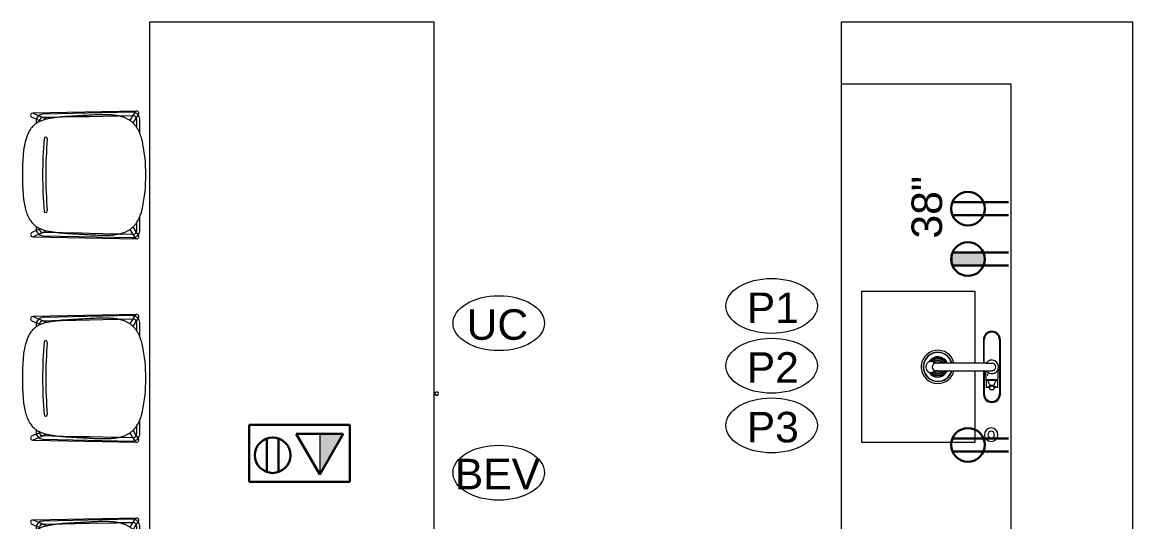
# Model space of a CAD drawing. Header units: inches. Extents: x 1808 to 2428, y 950 to 1857.
# Drawn here: x 2060.4 to 2224.1, y 1496.6 to 1570.3 of the extents above; entities that cross this region are included whole.
import ezdxf

# ---------------------------------------------------------------- set-up
doc = ezdxf.new("R2010")
doc.units = ezdxf.units.IN
doc.header["$MEASUREMENT"] = 0
for name, color, linetype, lineweight in [('A-ANNO-NOTE', 131, 'Continuous', 40), ('I-FURN', 30, 'Continuous', 9), ('P-SANR-FIXT', 6, 'Continuous', 18), ('P-SANR-FIXT-IDEN', 2, 'Continuous', 9), ('Q-CASE', 31, 'Continuous', 9), ('Q-SPCQ', 91, 'Continuous', 9), ('Q-SPCQ-IDEN', 132, 'Continuous', 9)]:
    doc.layers.add(name, color=color, linetype=linetype, lineweight=lineweight)
doc.styles.add('Arial', font='arial.ttf', dxfattribs={"height": 4.5})
doc.styles.add('Swis721 Lt BT', font='swissl.ttf', dxfattribs={"height": 4.5})

# ---------------------------------------------------------------- blocks, each defined once
blk = doc.blocks.new('Seating-Counter_Stool-Teknion-ARBP_ARBQ_Beso-2015 - Sled-7603271-MEZZANINE  POWER _ SIGNAL')
at = {"layer": 'I-FURN'}
for p, q in [((-9.11, 7.46), (-9.4, -7.89)), ((-9.08, 7.33), (-8.74, 6.55)), ((-8.74, 6.55), (-8.48, 5.97)), ((-8.21, 6.91), (-8.5, 7.58)), ((-8.02, 6.47), (-8.21, 6.91)), ((-7.58, 6.95), (-7.94, 6.95)), ((7.94, 6.95), (7.58, 6.95)), ((8.21, 6.91), (8.02, 6.47)), ((8.5, 7.58), (8.21, 6.91)), ((8.48, 5.97), (8.74, 6.55)), ((8.74, 6.55), (9.08, 7.33)), ((9.4, -7.89), (9.11, 7.46)), ((-8.96, 5.95), (-9.25, -7.28)), ((-8.56, 3.08), (-8.5, 6.02)), ((-8.55, 3.23), (-8.49, 5.94)), ((-8.48, 5.97), (-8.23, 5.4)), ((-7.94, 6.31), (-8.02, 6.47)), ((-7.94, 6.48), (-7.86, 6.48)), ((7.86, 6.48), (7.94, 6.48)), ((8.02, 6.47), (7.94, 6.31)), ((8.23, 5.4), (8.48, 5.97)), ((8.49, 5.94), (8.55, 3.23)), ((8.5, 6.02), (8.56, 3.08)), ((9.25, -7.28), (8.96, 5.95)), ((-8.61, 0.27), (-8.56, 3.08)), ((8.56, 3.08), (8.6, 1.11)), ((-8.64, -0.92), (-8.61, 0.26)), ((8.6, 1.1), (8.64, -0.92)), ((-8.71, -4.9), (-8.64, -0.92)), ((8.64, -0.92), (8.71, -4.9)), ((-8.78, -7.29), (-8.73, -5.1)), ((-8.76, -7.31), (-8.72, -5.1)), ((-8.72, -5.1), (-8.71, -4.92)), ((8.71, -4.92), (8.72, -5.1)), ((8.72, -5.1), (8.76, -7.31)), ((8.73, -5.1), (8.78, -7.29)), ((-9.2, -7.59), (-9.26, -7.63)), ((-8.77, -7.32), (-9.2, -7.59)), ((-8.91, -8.16), (-8.84, -8.11)), ((-8.84, -8.11), (-8.39, -7.82)), ((-8.06, -6.86), (-8.77, -7.32)), ((-8.39, -7.82), (-7.66, -7.35)), ((-7.06, -7.85), (-8.22, -7.85)), ((8.22, -7.85), (7.06, -7.85)), ((7.66, -7.35), (8.39, -7.82)), ((8.77, -7.32), (8.06, -6.86)), ((8.39, -7.82), (8.84, -8.11)), ((9.2, -7.59), (8.77, -7.32)), ((8.84, -8.11), (8.91, -8.16)), ((9.26, -7.63), (9.2, -7.59)), ((-8.22, -8.32), (-6.18, -8.32)), ((6.18, -8.32), (8.22, -8.32))]:
    blk.add_line(p, q, dxfattribs=at)
for centre, radius, start, end in [((-2.1, -2.67), 11.57, 93.9486, 103.8466), ((0, -33.15), 42.12, 86.0514, 93.9486), ((2.1, -2.67), 11.57, 76.1534, 86.0514), ((-8.79, 7.46), 0.315, 23.7486, 203.7486), ((-7.94, 5.93), 1.02, 90, 178.7588), ((7.94, 5.93), 1.02, 1.2412, 90), ((8.79, 7.46), 0.315, 336.2514, 156.2514), ((-7.94, 5.93), 0.551, 90, 178.7588), ((-5.33, 5.55), 0.234, 94.7436, 274.7436), ((0, -58.65), 64.65, 85.2564, 94.7436), ((0, -58.65), 64.18, 85.2564, 94.7436), ((5.33, 5.55), 0.234, 265.2564, 85.2564), ((7.94, 5.93), 0.551, 1.2412, 90), ((-9.09, -7.89), 0.315, 122.8695, 302.8695), ((-8.22, -7.3), 1.02, 178.7588, 270), ((-8.22, -7.3), 0.551, 178.7588, 270), ((8.22, -7.3), 1.02, 270, 1.2412), ((8.22, -7.3), 0.551, 270, 1.2412), ((9.09, -7.89), 0.315, 237.1305, 57.1305), ((0, 15.4), 24.63, 258.574, 281.426)]:
    blk.add_arc(centre, radius, start, end, dxfattribs=at)
for points, knots in [([(-4.87, 8.56), (-5.01, 8.53), (-5.29, 8.46), (-5.68, 8.33), (-6.05, 8.18), (-6.41, 8), (-6.72, 7.81), (-7.01, 7.59), (-7.22, 7.4), (-7.36, 7.24), (-7.49, 7.09), (-7.61, 6.92), (-7.71, 6.76), (-7.79, 6.63), (-7.86, 6.49), (-7.94, 6.33), (-8.02, 6.12), (-8.12, 5.85), (-8.18, 5.64), (-8.22, 5.49)], [0, 0, 0, 0, 0.071429, 0.142857, 0.214286, 0.285714, 0.357143, 0.428571, 0.5, 0.535714, 0.571429, 0.625, 0.678571, 0.705357, 0.732143, 0.785714, 0.839286, 0.892857, 1, 1, 1, 1]), ([(8.22, 5.49), (8.17, 5.68), (8.09, 5.96), (7.96, 6.28), (7.88, 6.46), (7.79, 6.64), (7.68, 6.81), (7.57, 6.99), (7.47, 7.11), (7.36, 7.24), (7.22, 7.4), (6.97, 7.63), (6.65, 7.86), (6.32, 8.05), (6.05, 8.18), (5.77, 8.29), (5.39, 8.43), (5.08, 8.52), (4.87, 8.56)], [0, 0, 0, 0, 0.142857, 0.214286, 0.25, 0.285714, 0.357143, 0.392857, 0.428571, 0.464286, 0.5, 0.571429, 0.678571, 0.732143, 0.785714, 0.839286, 0.892857, 1, 1, 1, 1]), ([(-8.22, 5.49), (-8.24, 5.4), (-8.27, 5.21), (-8.33, 4.92), (-8.38, 4.59), (-8.44, 4.25), (-8.48, 3.89), (-8.54, 3.4), (-8.59, 2.76), (-8.62, 2.22), (-8.64, 1.95)], [0, 0, 0, 0, 0.1, 0.2, 0.3, 0.4, 0.5, 0.6, 0.8, 1, 1, 1, 1]), ([(-8.64, 1.95), (-8.66, 1.67), (-8.69, 1.11), (-8.74, 0.26), (-8.79, -0.59), (-8.84, -1.44), (-8.87, -2.29), (-8.88, -3), (-8.88, -3.49), (-8.87, -3.77), (-8.86, -3.99), (-8.84, -4.2), (-8.82, -4.41), (-8.8, -4.62), (-8.77, -4.83), (-8.74, -5.04), (-8.7, -5.25), (-8.66, -5.45), (-8.6, -5.66), (-8.54, -5.86), (-8.47, -6.06), (-8.39, -6.26), (-8.27, -6.51), (-8.1, -6.82), (-7.85, -7.16), (-7.6, -7.42), (-7.39, -7.6), (-7.2, -7.76), (-6.96, -7.92), (-6.73, -8.05), (-6.54, -8.15), (-6.35, -8.25), (-6.1, -8.35), (-5.8, -8.47), (-5.4, -8.61), (-5.09, -8.69), (-4.88, -8.74)], [0, 0, 0, 0, 0.066667, 0.133333, 0.2, 0.266667, 0.333333, 0.4, 0.433333, 0.45, 0.466667, 0.483333, 0.5, 0.516667, 0.533333, 0.55, 0.566667, 0.583333, 0.6, 0.616667, 0.633333, 0.65, 0.666667, 0.7, 0.733333, 0.766667, 0.783333, 0.8, 0.825, 0.85, 0.8625, 0.875, 0.9, 0.925, 0.95, 1, 1, 1, 1]), ([(4.88, -8.74), (5.02, -8.71), (5.3, -8.63), (5.7, -8.5), (6.04, -8.38), (6.3, -8.27), (6.49, -8.18), (6.68, -8.08), (6.87, -7.97), (7.05, -7.86), (7.22, -7.74), (7.39, -7.6), (7.6, -7.42), (7.85, -7.16), (8.05, -6.88), (8.2, -6.63), (8.3, -6.45), (8.39, -6.26), (8.47, -6.06), (8.54, -5.86), (8.6, -5.66), (8.66, -5.45), (8.7, -5.25), (8.74, -5.04), (8.77, -4.83), (8.8, -4.62), (8.82, -4.41), (8.84, -4.2), (8.86, -3.99), (8.87, -3.77), (8.88, -3.49), (8.88, -3), (8.87, -2.29), (8.84, -1.44), (8.79, -0.59), (8.74, 0.26), (8.69, 1.11), (8.66, 1.67), (8.64, 1.95)], [0, 0, 0, 0, 0.033333, 0.066667, 0.1, 0.116667, 0.133333, 0.15, 0.166667, 0.183333, 0.2, 0.216667, 0.233333, 0.266667, 0.3, 0.316667, 0.333333, 0.35, 0.366667, 0.383333, 0.4, 0.416667, 0.433333, 0.45, 0.466667, 0.483333, 0.5, 0.516667, 0.533333, 0.55, 0.566667, 0.6, 0.666667, 0.733333, 0.8, 0.866667, 0.933333, 1, 1, 1, 1])]:
    blk.add_open_spline(points, degree=3, knots=knots, dxfattribs=at)
blk.add_open_spline([(8.64, 1.95), (8.63, 2.08), (8.61, 2.35), (8.59, 2.75), (8.56, 3.14), (8.52, 3.52), (8.48, 3.89), (8.44, 4.25), (8.38, 4.59), (8.33, 4.92), (8.27, 5.21), (8.24, 5.4), (8.22, 5.49)], degree=3, dxfattribs=at)
blk = doc.blocks.new('Sink-Kitchen-KOHLER-Vault-K-3894 - Dual-Mount_4 Faucet Holes_ NA-Stainless Steel 2-7652924-MEZZANINE  POWER _ SIGNAL')
at = {"layer": 'P-SANR-FIXT', "lineweight": 9}
for centre in [(-1.28, 0), (-1.25, 0.28), (-1.15, 0.56), (-1, 0.8), (-0.95, 0), (-0.91, 0.29), (-0.8, 1), (-0.77, 0.56), (-0.62, 0), (0.62, 0), (0.77, 0.56), (0.8, 1), (0.91, 0.29), (0.95, 0), (1, 0.8), (1.15, 0.56), (1.25, 0.28), (1.28, 0), (-1.25, -0.28), (-1.15, -0.56), (-1, -0.8), (-0.91, -0.29), (0.91, -0.29), (1, -0.8), (1.15, -0.56), (1.25, -0.28)]:
    blk.add_circle(centre, 0.0946, dxfattribs=at)
for centre, radius, start, end in [((0, 0), 2.45, 103.5096, 360), ((0, 0), 2.15, 105.707, 360), ((0, 0), 2.12, 105.9423, 360), ((0, 0), 2.45, 360, 76.3008), ((0, 0), 2.15, 360, 74.293), ((0, 0), 2.12, 360, 74.0577), ((0, 0), 1.5, 112.7372, 236.9539), ((-0.56, 1.15), 0.0946, 106.012, 180), ((-0.56, 1.15), 0.0946, 180, 253.988), ((-0.56, 0.77), 0.0946, 102.499, 180), ((-0.56, 0.77), 0.0946, 180, 257.501), ((-0.54, 0.31), 0.0946, 118.3941, 180), ((-0.54, 0.31), 0.0946, 180, 241.6059), ((0, 0), 1.5, 360, 67.2628), ((0.56, 1.15), 0.0946, 0, 73.988), ((0.56, 1.15), 0.0946, 286.012, 360), ((0.56, 0.77), 0.0946, 0, 77.501), ((0.56, 0.77), 0.0946, 282.499, 360), ((0.54, 0.31), 0.0946, 360, 61.6059), ((0.54, 0.31), 0.0946, 298.3941, 360), ((-0.8, -1), 0.0946, 103.271, 180), ((-0.8, -1), 0.0946, 180, 259.6983), ((-0.77, -0.56), 0.0946, 302.3262, 180), ((-0.77, -0.56), 0.0946, 180, 299.2372), ((-0.54, -0.31), 0.0946, 155.5721, 180), ((0.54, -0.31), 0.0946, 360, 24.4279), ((0.77, -0.56), 0.0946, 360, 237.6738), ((0.77, -0.56), 0.0946, 240.7628, 360), ((0, 0), 1.5, 303.0461, 360), ((0.8, -1), 0.0946, 360, 76.729), ((0.8, -1), 0.0946, 280.3017, 360)]:
    blk.add_arc(centre, radius, start, end, dxfattribs=at)
blk = doc.blocks.new('A-UC Refrigerator - A-UC Refrigerator-4741106-MEZZANINE  POWER _ SIGNAL')
at = {"layer": 'Q-SPCQ'}
for p, q in [((-10.5, -16.88), (-10.5, -17.03)), ((-10.5, -16.88), (-10.5, -17.03)), ((-10.25, -17.05), (-10.25, -16.88)), ((-10.25, -17.05), (-10.25, -16.88))]:
    blk.add_line(p, q, dxfattribs=at)
for start, end in [(90, 270), (270, 90)]:
    blk.add_arc((-10.39, -17.25), 0.25, start, end, dxfattribs=at)
blk = doc.blocks.new('bar height seating1 - bar height seating-7753377-MEZZANINE  POWER _ SIGNAL')
at = {"layer": 'Q-CASE'}
for p, q in [((2224.13, 1570.31), (2181.13, 1570.31)), ((2181.13, 1570.31), (2181.13, 1561.25)), ((2224.13, 1481.61), (2224.13, 1570.31)), ((2181.13, 1561.25), (2206.13, 1561.25)), ((2206.13, 1561.25), (2206.13, 1481.61))]:
    blk.add_line(p, q, dxfattribs=at)
blk = doc.blocks.new('countertop w_ waterfall edge - countertop w_ waterfall edge-7788566-MEZZANINE  POWER _ SIGNAL')
at = {"layer": 'Q-CASE'}
for p, q in [((2121.13, 1570.31), (2079.13, 1570.31)), ((2079.13, 1570.31), (2079.13, 1433.44)), ((2121.13, 1433.44), (2121.13, 1570.31))]:
    blk.add_line(p, q, dxfattribs=at)
blk = doc.blocks.new('Faucet-Kitchen-KOHLER-Simplice-K-22036 - CP - Polished Chrome-7929539-MEZZANINE  POWER _ SIGNAL')
at = {"layer": 'P-SANR-FIXT', "lineweight": 9}
for p, q in [((4, 1.25), (-4, 1.25)), ((-3.99, 1.12), (3.99, 1.12)), ((-0.56, -0.83), (-0.56, 0.09)), ((0.56, -1.07), (0.56, 0.09)), ((1.9, 0.76), (1.9, 0.85)), ((1.9, 0.76), (1.9, -0.76)), ((1.95, 0.83), (1.95, 0.75)), ((1.95, -0.75), (1.95, 0.75)), ((2.97, 0.86), (1.99, 0.86)), ((2.73, 0.3), (2.73, -0.3)), ((2.84, 0.34), (3.09, 0.34)), ((2.99, 0.44), (2.99, 0.84)), ((3.12, 0.34), (3.08, 0.34)), ((3.31, -0.26), (3.31, 0.25)), ((-4, -1.25), (-0.56, -1.25)), ((-0.56, -1.12), (-3.99, -1.12)), ((-0.56, -0.83), (-0.56, -8.13)), ((0.56, -8.13), (0.56, -0.93)), ((0.56, -1.12), (3.99, -1.12)), ((0.56, -1.25), (4, -1.25)), ((1.9, -0.85), (1.9, -0.76)), ((1.95, -0.75), (1.95, -0.83)), ((1.99, -0.86), (2.97, -0.86)), ((2.85, -0.34), (3.09, -0.34)), ((2.99, -0.84), (2.99, -0.44)), ((3.08, -0.34), (3.12, -0.34)), ((-0.56, -8.13), (-0.77, -8.74)), ((-0.56, -8.13), (-0.56, -8.26)), ((0.56, -8.13), (0.56, -8.26)), ((0.77, -8.74), (0.56, -8.13))]:
    blk.add_line(p, q, dxfattribs=at)
for centre, radius, start, end in [((-4, 0), 1.25, 90, 270), ((-3.99, 0), 1.12, 90, 270), ((0, 0), 1, 69.7903, 235.7471), ((0, 0), 0.57, 9.3656, 170.6344), ((0, 0), 1, 304.2529, 69.7903), ((0.48, 1.81), 0.885, 261.093, 273.2983), ((0.94, -6.05), 6.99, 82.3071, 93.2983), ((1.87, 0.85), 0.0303, 0, 85.3071), ((1.85, -0.01), 0.769, 82.0396, 86.1727), ((1.99, 0.83), 0.0396, 90, 180), ((3.2, 0), 0.355, 108.6029, 251.3971), ((2.97, 0.84), 0.0295, 0, 90), ((3.99, 0), 1.12, 270, 90), ((4, 0), 1.25, 270, 90), ((0.94, 6.05), 6.99, 266.9427, 277.6929), ((1.87, -0.85), 0.0303, 274.6929, 0), ((1.85, 0.01), 0.769, 273.8273, 277.9604), ((1.99, -0.83), 0.0396, 180, 270), ((2.97, -0.84), 0.0295, 270, 0)]:
    blk.add_arc(centre, radius, start, end, dxfattribs=at)
for centre, major_axis, ratio, start_param, end_param in [((1.11, 1.42), (-2.67, 1.39), 0.114421, 2.019228, 2.210259), ((2.15, 1.74), (-1.35, 1.37), 0.469728, 2.307762, 2.413219), ((2.8, 0.28), (-0.0738, 0.0145), 0.433409, 5.84365, 6.325789), ((2.71, -0.26), (0.18, 0.595), 0.499114, 0.165286, 0.467069), ((3.72, 1.49), (0.53, 1.21), 0.587408, 2.630165, 2.827284), ((1.17, -0.65), (0.0661, 0.0033), 0.727606, 0.110063, 2.965805), ((1.17, -0.63), (0.0662, 0.0033), 0.728062, 3.254155, 6.104846), ((1.15, -1.49), (2.65, 1.42), 0.137471, 0.929546, 1.120577), ((2.17, -1.76), (1.33, 1.39), 0.480946, 0.720942, 0.826445), ((2.8, -0.28), (0.0745, 0.0106), 0.434274, 3.139123, 3.622894), ((2.71, 0.26), (-0.187, 0.593), 0.496349, 2.670741, 3.001611), ((3.77, -1.47), (-0.6, 1.17), 0.603969, 0.282626, 0.468589), ((0, -8.26), (0.562, 0), 0.970296, 3.141593, 6.283185)]:
    blk.add_ellipse(centre, major_axis=major_axis, ratio=ratio, start_param=start_param, end_param=end_param, dxfattribs=at)
for points in [[(3.08, 0.34), (3.07, 0.35), (3.04, 0.38), (3.01, 0.42), (2.99, 0.44)], [(2.99, -0.44), (3.01, -0.42), (3.04, -0.38), (3.07, -0.35), (3.08, -0.34)]]:
    blk.add_open_spline(points, degree=3, dxfattribs=at)
for points, knots in [([(3.31, 0.25), (3.31, 0.27), (3.3, 0.29), (3.28, 0.31), (3.25, 0.32), (3.22, 0.33), (3.17, 0.33), (3.14, 0.34), (3.12, 0.34)], [0, 0, 0, 0, 0.285714, 0.428571, 0.571429, 0.714286, 0.857143, 1, 1, 1, 1]), ([(3.12, -0.34), (3.14, -0.34), (3.17, -0.33), (3.22, -0.33), (3.25, -0.32), (3.28, -0.31), (3.3, -0.29), (3.31, -0.27), (3.31, -0.26)], [0, 0, 0, 0, 0.142857, 0.285714, 0.428571, 0.571429, 0.714286, 1, 1, 1, 1]), ([(-0.77, -8.74), (-0.79, -8.8), (-0.81, -8.93), (-0.8, -9.13), (-0.74, -9.31), (-0.59, -9.54), (-0.31, -9.73), (0.09, -9.78), (0.45, -9.66), (0.7, -9.41), (0.81, -9.14), (0.81, -8.9), (0.79, -8.79), (0.77, -8.74)], [0, 0, 0, 0, 0.066667, 0.133333, 0.2, 0.266667, 0.4, 0.533333, 0.65, 0.766667, 0.883333, 0.941667, 1, 1, 1, 1])]:
    blk.add_open_spline(points, degree=3, knots=knots, dxfattribs=at)
blk = doc.blocks.new('INSINKERATOR SINK TOP SWITCH - INSINKERATOR SINK TOP SWITCH-7929705-MEZZANINE  POWER _ SIGNAL')
at = {"layer": 'P-SANR-FIXT', "lineweight": 9}
for radius, start, end in [(1, 360, 180), (1, 180, 360), (0.5, 360, 180), (0.5, 180, 360)]:
    blk.add_arc((0, 0), radius, start, end, dxfattribs=at)
blk = doc.blocks.new('Plumbing Equipment Tag - Standard-3394155-MEZZANINE  POWER _ SIGNAL')
at = {"layer": 'P-SANR-FIXT-IDEN'}
blk.add_ellipse((-0.0499, 0.0037), major_axis=(-0.1406, 0), ratio=0.600473, dxfattribs=at)
blk = doc.blocks.new('Appliance_Specialty Equipment Tag - Standard-3515593-MEZZANINE  POWER _ SIGNAL')
at = {"layer": 'Q-SPCQ-IDEN'}
blk.add_ellipse((-0.0499, 0.0037), major_axis=(-0.1406, 0), ratio=0.600473, dxfattribs=at)

msp = doc.modelspace()

# ---------------------------------------------------------------- hatches: boundary and pattern name
at = {"layer": 'A-ANNO-NOTE', "lineweight": 9}
for points in [[(2197.35, 1535.45), (2197.54, 1536.27), (2197.41, 1535.87)], [(2197.4, 1534.89), (2197.54, 1536.27), (2197.35, 1535.45)], [(2197.5, 1534.55), (2197.54, 1536.27), (2197.4, 1534.89)], [(2197.56, 1534.42), (2197.54, 1536.27), (2197.5, 1534.55)], [(2197.56, 1534.42), (2197.57, 1536.34), (2197.54, 1536.27)], [(2197.56, 1534.42), (2202.1, 1534.42), (2197.57, 1536.34)], [(2202.2, 1534.69), (2202.22, 1534.76), (2197.57, 1536.34)], [(2202.18, 1534.62), (2202.2, 1534.69), (2197.57, 1536.34)], [(2202.13, 1534.49), (2202.15, 1534.55), (2197.57, 1536.34)], [(2202.15, 1534.55), (2202.18, 1534.62), (2197.57, 1536.34)], [(2202.1, 1534.42), (2202.13, 1534.49), (2197.57, 1536.34)], [(2202.22, 1534.76), (2202.23, 1534.82), (2197.57, 1536.34)], [(2202.29, 1535.17), (2202.29, 1535.24), (2197.57, 1536.34)], [(2202.28, 1535.1), (2202.29, 1535.17), (2197.57, 1536.34)], [(2202.25, 1534.89), (2202.26, 1534.96), (2197.57, 1536.34)], [(2202.26, 1534.96), (2202.27, 1535.03), (2197.57, 1536.34)], [(2202.27, 1535.03), (2202.28, 1535.1), (2197.57, 1536.34)], [(2202.23, 1534.82), (2202.25, 1534.89), (2197.57, 1536.34)], [(2202.29, 1535.24), (2202.3, 1535.31), (2197.57, 1536.34)], [(2202.3, 1535.31), (2202.3, 1535.38), (2197.57, 1536.34)], [(2202.3, 1535.45), (2202.29, 1535.52), (2197.57, 1536.34)], [(2202.29, 1535.52), (2202.29, 1535.59), (2197.57, 1536.34)], [(2202.28, 1535.66), (2202.27, 1535.73), (2197.57, 1536.34)], [(2202.27, 1535.73), (2202.26, 1535.8), (2197.57, 1536.34)], [(2202.29, 1535.59), (2202.28, 1535.66), (2197.57, 1536.34)], [(2202.26, 1535.8), (2202.25, 1535.87), (2197.57, 1536.34)], [(2202.23, 1535.94), (2202.22, 1536.01), (2197.57, 1536.34)], [(2202.22, 1536.01), (2202.2, 1536.07), (2197.57, 1536.34)], [(2202.18, 1536.14), (2202.15, 1536.21), (2197.57, 1536.34)], [(2202.15, 1536.21), (2202.13, 1536.27), (2197.57, 1536.34)], [(2202.2, 1536.07), (2202.18, 1536.14), (2197.57, 1536.34)], [(2202.25, 1535.87), (2202.23, 1535.94), (2197.57, 1536.34)], [(2202.13, 1536.27), (2202.1, 1536.34), (2197.57, 1536.34)], [(2202.3, 1535.38), (2202.3, 1535.45), (2197.57, 1536.34)], [(2104.25, 1503.61), (2107.71, 1509.61), (2104.25, 1509.61), (2104.25, 1504.07)]]:
    msp.add_hatch(color=256, dxfattribs=at).paths.add_polyline_path(points, flags=0)

# ---------------------------------------------------------------- linework, layer by layer
at = {"layer": 'A-ANNO-NOTE', "lineweight": 30}
for p, q in [((2205.8, 1543.77), (2197.54, 1543.77)), ((2205.8, 1541.86), (2197.54, 1541.86)), ((2205.8, 1541.86), (2197.54, 1541.86)), ((2205.8, 1536.34), (2197.54, 1536.34)), ((2205.8, 1534.42), (2197.54, 1534.42)), ((2205.8, 1534.42), (2197.54, 1534.42)), ((2093.81, 1510.92), (2108.66, 1510.92)), ((2093.81, 1502.51), (2093.81, 1510.92)), ((2108.66, 1510.92), (2108.66, 1502.51)), ((2096.45, 1503.96), (2096.45, 1508.93)), ((2098.14, 1503.96), (2098.14, 1508.93)), ((2100.78, 1509.61), (2107.71, 1509.61)), ((2104.25, 1503.61), (2100.78, 1509.61)), ((2107.71, 1509.61), (2104.25, 1503.61)), ((2205.8, 1508.94), (2197.54, 1508.94)), ((2205.8, 1507.02), (2197.54, 1507.02)), ((2205.8, 1507.02), (2197.54, 1507.02)), ((2108.66, 1502.51), (2093.81, 1502.51))]:
    msp.add_line(p, q, dxfattribs=at)
at = {"layer": 'A-ANNO-NOTE', "lineweight": 9}
for p, q in [((2202.1, 1536.34), (2197.57, 1536.34)), ((2197.56, 1534.42), (2202.1, 1534.42)), ((2104.25, 1509.61), (2104.25, 1503.61)), ((2104.25, 1503.61), (2107.71, 1509.61)), ((2107.71, 1509.61), (2104.25, 1509.61))]:
    msp.add_line(p, q, dxfattribs=at)
at = {"layer": 'A-ANNO-NOTE', "lineweight": 30}
for centre, radius in [((2199.82, 1542.82), 2.48), ((2199.82, 1535.38), 2.48), ((2199.82, 1507.98), 2.48), ((2097.29, 1506.45), 2.62)]:
    msp.add_circle(centre, radius, dxfattribs=at)
at = {"layer": 'A-ANNO-NOTE', "lineweight": 9}
for centre, radius, start, end in [((2199.6, 1535.37), 2.25, 154.5156, 204.9234), ((2199.82, 1535.38), 2.48, 337.2244, 22.7756)]:
    msp.add_arc(centre, radius, start, end, dxfattribs=at)
at = {"layer": 'Q-CASE'}
for p, q in [((2181.13, 1561.25), (2181.13, 1481.61)), ((2184.19, 1530.66), (2200.83, 1530.66)), ((2184.19, 1508.31), (2184.19, 1530.66)), ((2200.83, 1530.66), (2200.83, 1520.05)), ((2200.83, 1518.92), (2200.83, 1508.31)), ((2200.83, 1508.31), (2184.19, 1508.31))]:
    msp.add_line(p, q, dxfattribs=at)

# ---------------------------------------------------------------- block references
at = {"layer": 'I-FURN', "rotation": 89.99999999999991}
for p in [(2069.36, 1547.79), (2069.36, 1517.79), (2069.36, 1487.79)]:
    msp.add_blockref('Seating-Counter_Stool-Teknion-ARBP_ARBQ_Beso-2015 - Sled-7603271-MEZZANINE  POWER _ SIGNAL', p, dxfattribs=at)
at = {"layer": 'P-SANR-FIXT', "lineweight": 9, "rotation": 269.9999999999997}
for name, p in [('Faucet-Kitchen-KOHLER-Simplice-K-22036 - CP - Polished Chrome-7929539-MEZZANINE  POWER _ SIGNAL', (2203.35, 1519.48)), ('Sink-Kitchen-KOHLER-Vault-K-3894 - Dual-Mount_4 Faucet Holes_ NA-Stainless Steel 2-7652924-MEZZANINE  POWER _ SIGNAL', (2195.38, 1519.48))]:
    msp.add_blockref(name, p, dxfattribs=at)
at = {"layer": 'P-SANR-FIXT', "lineweight": 9}
msp.add_blockref('INSINKERATOR SINK TOP SWITCH - INSINKERATOR SINK TOP SWITCH-7929705-MEZZANINE  POWER _ SIGNAL', (2203.25, 1509.48), dxfattribs=at)
at = {"layer": 'P-SANR-FIXT-IDEN', "xscale": 47.99999999999997, "yscale": 47.99999999999997, "zscale": 47.99999999999997}
for p in [(2173.26, 1528.29), (2173.26, 1519.48), (2173.26, 1510.68)]:
    msp.add_blockref('Plumbing Equipment Tag - Standard-3394155-MEZZANINE  POWER _ SIGNAL', p, dxfattribs=at)
at = {"layer": 'Q-CASE'}
for name in ['countertop w_ waterfall edge - countertop w_ waterfall edge-7788566-MEZZANINE  POWER _ SIGNAL', 'bar height seating1 - bar height seating-7753377-MEZZANINE  POWER _ SIGNAL']:
    msp.add_blockref(name, (0, 0), dxfattribs=at)
at = {"layer": 'Q-SPCQ', "rotation": 90.0000000000001}
msp.add_blockref('A-UC Refrigerator - A-UC Refrigerator-4741106-MEZZANINE  POWER _ SIGNAL', (2104.25, 1525.93), dxfattribs=at)
at = {"layer": 'Q-SPCQ-IDEN', "xscale": 47.99999999999997, "yscale": 47.99999999999997, "zscale": 47.99999999999997}
for p in [(2133.03, 1525.75), (2133.03, 1503.7)]:
    msp.add_blockref('Appliance_Specialty Equipment Tag - Standard-3515593-MEZZANINE  POWER _ SIGNAL', p, dxfattribs=at)

# ---------------------------------------------------------------- texts
at = {"layer": 'A-ANNO-NOTE', "lineweight": 9, "insert": (2191.5, 1538.41), "char_height": 4.5, "width": 10.302, "attachment_point": 1, "rotation": 90, "style": 'Swis721 Lt BT'}
msp.add_mtext('38"', dxfattribs=at)
at = {"layer": 'P-SANR-FIXT-IDEN', "char_height": 4.5, "width": 8.787, "attachment_point": 1, "style": 'Swis721 Lt BT'}
for s, insert in [('P1', (2167.2, 1530.45)), ('P2', (2167.2, 1521.65)), ('P3', (2167.2, 1512.85))]:
    msp.add_mtext(s, dxfattribs=dict(at, insert=insert))
at = {"layer": 'Q-SPCQ-IDEN', "char_height": 4.5, "attachment_point": 1, "style": 'Arial'}
for s, insert, width in [('UC', (2125.89, 1527.98), 11.211), ('BEV', (2124.15, 1505.93), 15.453)]:
    msp.add_mtext(s, dxfattribs=dict(at, insert=insert, width=width))

doc.saveas('drawing.dxf')
